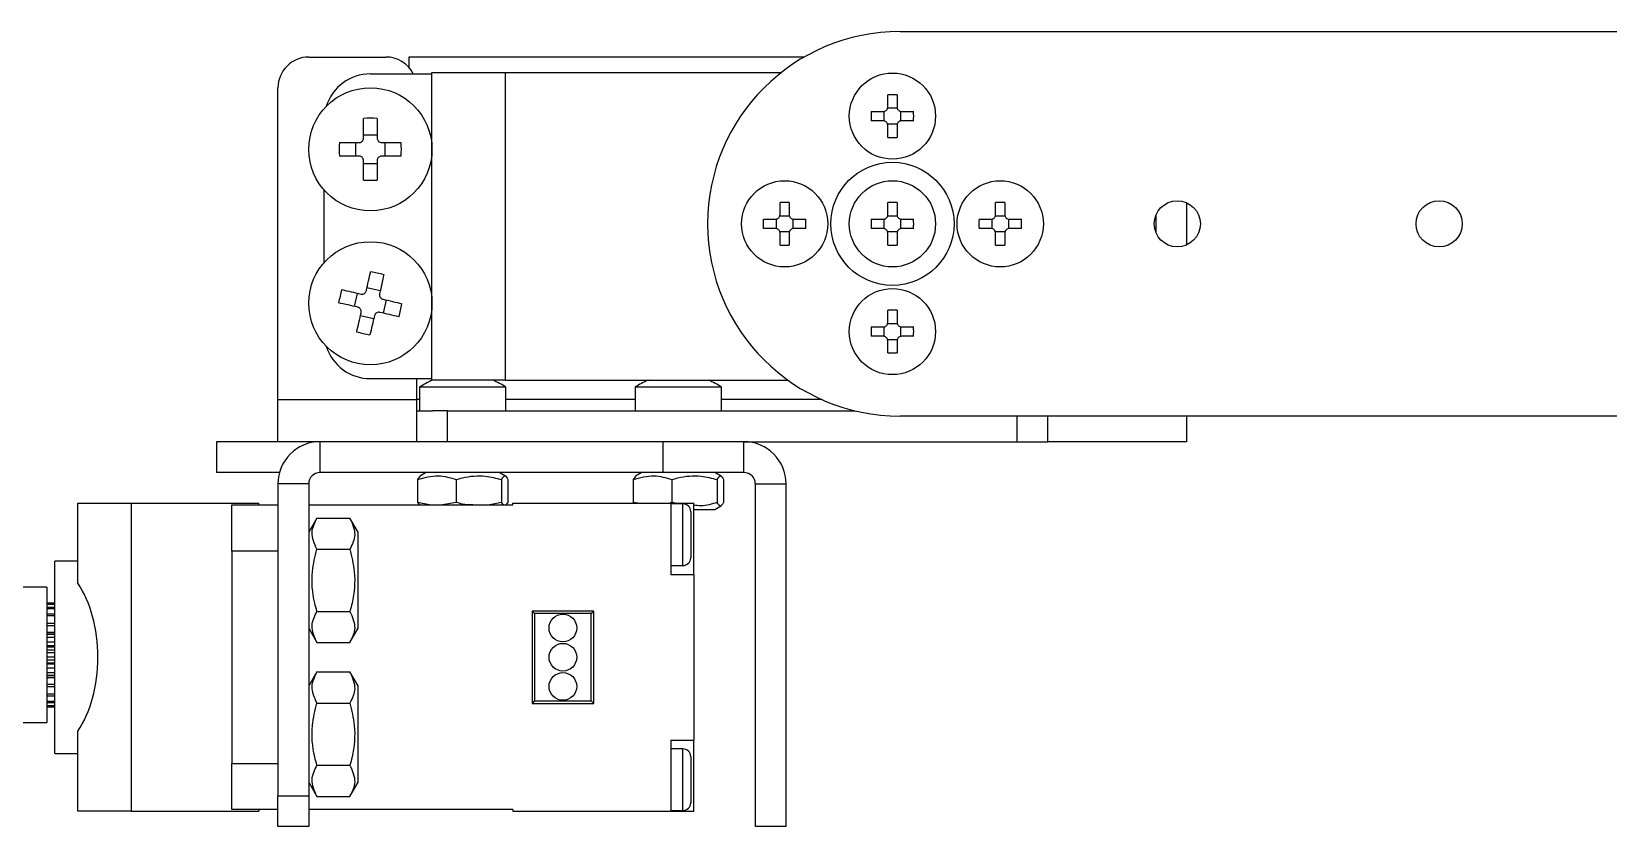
# Model space of a CAD drawing. Header units: millimetres. Extents: x 15 to 836, y 5 to 589.
# Drawn here: x 226.8 to 329.2, y 228.9 to 280.6 of the extents above; entities that cross this region are included whole.
import ezdxf

# ---------------------------------------------------------------- set-up
doc = ezdxf.new("R2010")
doc.units = ezdxf.units.MM

msp = doc.modelspace()

# ---------------------------------------------------------------- linework, layer by layer
at = {"color": 7, "linetype": 'Continuous', "lineweight": 25}
for p, q in [((283.2, 280.59), (331.96, 280.59)), ((244.8, 278.93), (249.8, 278.93)), ((251.3, 278.93), (251.3, 278.25)), ((276.98, 278.93), (251.3, 278.93)), ((248.8, 277.83), (252.8, 277.83)), ((252.8, 257.93), (252.8, 277.93)), ((252.8, 277.93), (257.56, 277.93)), ((257.56, 277.93), (257.56, 257.93)), ((257.56, 277.93), (275.49, 277.93)), ((242.8, 256.67), (242.8, 276.93)), ((282.39, 275.62), (283.01, 275.62)), ((282.4, 275.69), (282.4, 276.47)), ((283, 276.47), (283, 275.69)), ((248.36, 273.67), (248.36, 274.94)), ((249.24, 274.94), (249.24, 273.67)), ((281.32, 275.39), (282.1, 275.39)), ((282.1, 274.79), (281.32, 274.79)), ((282.17, 274.78), (282.17, 275.4)), ((283.01, 274.56), (282.39, 274.56)), ((282.4, 273.7), (282.4, 274.49)), ((283, 274.49), (283, 273.7)), ((283.23, 275.4), (283.23, 274.78)), ((283.3, 275.39), (284.08, 275.39)), ((284.08, 274.79), (283.3, 274.79)), ((248.36, 273.88), (249.24, 273.88)), ((246.79, 273.37), (248.06, 273.37)), ((248.06, 272.49), (246.79, 272.49)), ((247.85, 272.49), (247.85, 273.37)), ((249.54, 273.37), (250.8, 273.37)), ((250.8, 272.49), (249.54, 272.49)), ((249.74, 273.37), (249.74, 272.49)), ((248.36, 270.92), (248.36, 272.19)), ((249.24, 271.98), (248.36, 271.98)), ((249.24, 272.19), (249.24, 270.92)), ((245.8, 265.58), (245.8, 270.29)), ((275.4, 268.69), (275.4, 269.47)), ((276, 269.47), (276, 268.69)), ((282.4, 268.69), (282.4, 269.47)), ((283, 269.47), (283, 268.69)), ((289.4, 268.69), (289.4, 269.47)), ((290, 269.47), (290, 268.69)), ((301.8, 269.46), (301.8, 266.71)), ((274.32, 268.39), (275.1, 268.39)), ((275.17, 267.78), (275.17, 268.4)), ((275.39, 268.62), (276.01, 268.62)), ((276.23, 268.4), (276.23, 267.78)), ((276.3, 268.39), (277.08, 268.39)), ((281.32, 268.39), (282.1, 268.39)), ((282.17, 267.78), (282.17, 268.4)), ((282.39, 268.62), (283.01, 268.62)), ((283.23, 268.4), (283.23, 267.78)), ((283.3, 268.39), (284.08, 268.39)), ((288.32, 268.39), (289.1, 268.39)), ((289.17, 267.78), (289.17, 268.4)), ((289.39, 268.62), (290.01, 268.62)), ((290.23, 268.4), (290.23, 267.78)), ((290.3, 268.39), (291.08, 268.39)), ((299.8, 268.62), (299.8, 267.55)), ((275.1, 267.79), (274.32, 267.79)), ((276.01, 267.56), (275.39, 267.56)), ((275.4, 266.7), (275.4, 267.49)), ((276, 267.49), (276, 266.7)), ((277.08, 267.79), (276.3, 267.79)), ((282.1, 267.79), (281.32, 267.79)), ((283.01, 267.56), (282.39, 267.56)), ((282.4, 266.7), (282.4, 267.49)), ((283, 267.49), (283, 266.7)), ((284.08, 267.79), (283.3, 267.79)), ((289.1, 267.79), (288.32, 267.79)), ((290.01, 267.56), (289.39, 267.56)), ((289.4, 266.7), (289.4, 267.49)), ((290, 267.49), (290, 266.7)), ((291.08, 267.79), (290.3, 267.79)), ((247.77, 262.72), (247.97, 263.57)), ((248.58, 263.95), (249.44, 263.75)), ((249.82, 263.15), (249.62, 262.29)), ((282.4, 261.69), (282.4, 262.47)), ((283, 262.47), (283, 261.69)), ((249.01, 261.91), (248.15, 262.11)), ((281.32, 261.39), (282.1, 261.39)), ((282.17, 260.78), (282.17, 261.4)), ((282.39, 261.62), (283.01, 261.62)), ((283.23, 261.4), (283.23, 260.78)), ((283.3, 261.39), (284.08, 261.39)), ((282.1, 260.79), (281.32, 260.79)), ((283.01, 260.56), (282.39, 260.56)), ((282.4, 259.7), (282.4, 260.49)), ((283, 260.49), (283, 259.7)), ((284.08, 260.79), (283.3, 260.79)), ((248.8, 258.03), (252.8, 258.03)), ((251.8, 258.03), (251.8, 256.67)), ((252, 257.47), (252, 255.93)), ((257.6, 257.47), (252, 257.47)), ((257.56, 257.93), (252.8, 257.93)), ((257.56, 257.93), (275.91, 257.93)), ((257.6, 255.93), (257.6, 257.47)), ((266, 257.47), (266, 255.93)), ((271.6, 257.47), (266, 257.47)), ((271.6, 255.93), (271.6, 257.47)), ((242.8, 256.67), (251.8, 256.67)), ((242.8, 253.93), (242.8, 256.67)), ((251.8, 256.67), (251.8, 253.93)), ((251.8, 255.93), (252.84, 255.93)), ((253.8, 255.93), (252.84, 255.93)), ((253.8, 253.93), (253.8, 255.93)), ((253.8, 255.93), (280.28, 255.93)), ((331.96, 255.59), (283.2, 255.59)), ((290.8, 253.93), (290.8, 255.59)), ((292.8, 253.93), (292.8, 255.59)), ((301.8, 255.59), (301.8, 253.93)), ((238.8, 253.93), (238.8, 251.93)), ((245.53, 253.93), (238.8, 253.93)), ((267.8, 253.93), (245.53, 253.93)), ((245.53, 251.93), (245.53, 253.93)), ((267.8, 253.93), (267.8, 251.93)), ((273.06, 253.93), (267.8, 253.93)), ((273.06, 253.93), (290.8, 253.93)), ((273.06, 251.93), (273.06, 253.93)), ((290.8, 253.93), (292.8, 253.93)), ((301.8, 253.93), (292.8, 253.93)), ((242.9, 251.93), (238.8, 251.93)), ((267.8, 251.93), (245.53, 251.93)), ((252.42, 251.93), (252.01, 251.69)), ((257.58, 251.69), (257.17, 251.93)), ((266.42, 251.93), (266.01, 251.69)), ((273.06, 251.93), (267.8, 251.93)), ((271.58, 251.69), (271.17, 251.93)), ((244.8, 251.19), (242.8, 251.19)), ((242.8, 251.19), (242.8, 230.93)), ((244.8, 251.19), (244.8, 230.93)), ((252.02, 251.67), (251.86, 251.47)), ((251.86, 251.47), (251.86, 249.99)), ((254.38, 251.47), (254.38, 249.99)), ((257.32, 251.47), (257.32, 249.99)), ((257.73, 251.47), (257.73, 249.99)), ((266.02, 251.67), (265.86, 251.47)), ((265.86, 251.47), (265.86, 249.99)), ((268.38, 251.47), (268.38, 249.99)), ((271.32, 251.47), (271.32, 249.99)), ((271.73, 251.47), (271.73, 249.99)), ((273.8, 228.93), (273.8, 251.19)), ((273.8, 251.19), (275.8, 251.19)), ((275.8, 228.93), (275.8, 251.19)), ((229.8, 244.73), (229.8, 249.93)), ((229.8, 249.93), (233.26, 249.93)), ((233.26, 249.93), (233.26, 229.93)), ((233.26, 249.93), (241.55, 249.93)), ((241.55, 249.83), (241.55, 249.93)), ((251.86, 249.99), (252.02, 249.82)), ((252.64, 249.83), (251.86, 249.99)), ((254.38, 249.99), (253.49, 249.83)), ((257.32, 249.99), (256.56, 249.83)), ((257.44, 249.83), (257.32, 249.99)), ((257.73, 249.99), (257.57, 249.82)), ((258.05, 249.83), (258.05, 249.93)), ((258.05, 249.93), (268.3, 249.93)), ((266.16, 249.93), (265.86, 249.99)), ((268.38, 249.99), (268.27, 249.97)), ((268.3, 249.93), (268.3, 245.31)), ((268.3, 249.93), (269.8, 249.93)), ((269.1, 249.89), (268.3, 249.89)), ((268.61, 249.93), (268.38, 249.99)), ((269.8, 245.31), (269.8, 249.93)), ((239.8, 249.83), (242.8, 249.83)), ((239.8, 246.83), (239.8, 249.83)), ((244.8, 249.83), (258.05, 249.83)), ((245.33, 248.97), (244.8, 248.06)), ((245.33, 248.97), (247.47, 248.97)), ((248, 248.06), (247.47, 248.97)), ((269.6, 249.39), (269.6, 249.36)), ((269.6, 249.36), (269.6, 249.36)), ((269.6, 249.36), (269.6, 249.34)), ((269.6, 249.34), (269.6, 248.32)), ((269.8, 249.53), (271.17, 249.53)), ((271.17, 249.53), (271.59, 249.78)), ((248, 241.81), (248, 248.06)), ((269.6, 248.32), (269.6, 248.32)), ((269.6, 248.32), (269.6, 248.29)), ((269.6, 248.29), (269.6, 246.39)), ((242.8, 246.83), (239.8, 246.83)), ((239.8, 246.83), (239.8, 233.03)), ((245.33, 246.95), (247.47, 246.95)), ((229.8, 246.18), (228.3, 246.18)), ((228.3, 233.68), (228.3, 246.18)), ((268.3, 245.89), (269.1, 245.89)), ((268.3, 245.31), (269.8, 245.31)), ((269.8, 245.31), (269.8, 234.55)), ((227.8, 244.49), (225.8, 244.49)), ((227.8, 244.49), (227.8, 240.09)), ((227.8, 243.46), (228.3, 243.46)), ((227.8, 243.42), (228.3, 243.42)), ((227.8, 243.38), (228.3, 243.38)), ((227.8, 243.18), (228.3, 243.18)), ((227.8, 243.1), (228.3, 243.1)), ((227.8, 242.75), (228.3, 242.75)), ((245.33, 242.91), (247.47, 242.91)), ((259.45, 242.77), (259.3, 242.93)), ((259.3, 242.93), (259.3, 236.93)), ((263.3, 242.93), (259.3, 242.93)), ((259.45, 242.77), (259.45, 237.09)), ((263.14, 242.77), (259.45, 242.77)), ((263.14, 242.77), (263.3, 242.93)), ((263.14, 237.09), (263.14, 242.77)), ((263.3, 236.93), (263.3, 242.93)), ((227.8, 242.63), (228.3, 242.63)), ((227.8, 242.15), (228.3, 242.15)), ((227.8, 241.99), (228.3, 241.99)), ((244.8, 241.81), (245.33, 240.89)), ((247.47, 240.89), (248, 241.81)), ((227.8, 241.56), (228.3, 241.56)), ((228.3, 241.42), (227.8, 241.42)), ((227.8, 241.42), (228.3, 241.42)), ((227.8, 241.24), (228.3, 241.24)), ((227.8, 240.92), (228.3, 240.92)), ((228.3, 240.66), (227.8, 240.66)), ((245.33, 240.89), (247.47, 240.89)), ((227.8, 240.6), (228.3, 240.6)), ((227.8, 240.42), (228.3, 240.42)), ((227.8, 240.23), (228.3, 240.23)), ((227.8, 240.09), (227.8, 235.69)), ((227.8, 239.95), (228.3, 239.95)), ((227.8, 239.76), (228.3, 239.76)), ((227.8, 239.57), (228.3, 239.57)), ((227.8, 239.51), (228.3, 239.51)), ((227.8, 239.25), (228.3, 239.25)), ((227.8, 238.93), (228.3, 238.93)), ((227.8, 238.76), (228.3, 238.76)), ((227.8, 238.75), (228.3, 238.75)), ((227.8, 238.61), (228.3, 238.61)), ((245.33, 238.97), (244.8, 238.06)), ((245.33, 238.97), (247.47, 238.97)), ((248, 238.06), (247.47, 238.97)), ((227.8, 238.18), (228.3, 238.18)), ((227.8, 238.03), (228.3, 238.03)), ((248, 231.81), (248, 238.06)), ((227.8, 237.55), (228.3, 237.55)), ((227.8, 237.43), (228.3, 237.43)), ((227.8, 237.07), (228.3, 237.07)), ((227.8, 236.99), (228.3, 236.99)), ((227.8, 236.79), (228.3, 236.79)), ((227.8, 236.76), (228.3, 236.76)), ((227.8, 236.71), (228.3, 236.71)), ((245.33, 236.95), (247.47, 236.95)), ((259.45, 237.09), (259.3, 236.93)), ((259.3, 236.93), (263.3, 236.93)), ((259.45, 237.09), (263.14, 237.09)), ((263.14, 237.09), (263.3, 236.93)), ((225.8, 235.69), (227.8, 235.69)), ((229.8, 229.93), (229.8, 235.13)), ((268.3, 234.55), (269.8, 234.55)), ((268.3, 234.55), (268.3, 229.93)), ((269.8, 229.93), (269.8, 234.55)), ((228.3, 233.68), (229.8, 233.68)), ((269.1, 233.97), (268.3, 233.97)), ((239.8, 233.03), (242.8, 233.03)), ((239.8, 230.03), (239.8, 233.03)), ((245.33, 232.91), (247.47, 232.91)), ((269.6, 233.47), (269.6, 233.42)), ((269.6, 233.42), (269.6, 232.37)), ((244.8, 231.81), (245.33, 230.89)), ((247.47, 230.89), (248, 231.81)), ((269.6, 232.37), (269.6, 231.57)), ((269.6, 231.57), (269.6, 230.53)), ((242.8, 230.93), (244.8, 230.93)), ((242.8, 228.93), (242.8, 230.93)), ((244.8, 230.93), (244.8, 228.93)), ((245.33, 230.89), (247.47, 230.89)), ((269.6, 230.53), (269.6, 230.47)), ((233.26, 229.93), (229.8, 229.93)), ((233.26, 229.93), (241.55, 229.93)), ((242.8, 230.03), (239.8, 230.03)), ((241.55, 230.03), (241.55, 229.93)), ((258.05, 230.03), (244.8, 230.03)), ((258.05, 230.03), (258.05, 229.93)), ((258.05, 229.93), (268.3, 229.93)), ((268.3, 229.97), (269.1, 229.97)), ((268.3, 229.93), (269.8, 229.93)), ((244.8, 228.93), (242.8, 228.93)), ((275.8, 228.93), (273.8, 228.93))]:
    msp.add_line(p, q, dxfattribs=at)
at = {"color": 8, "linetype": 'Continuous', "lineweight": 25}
for p, q in [((252, 256.67), (251.8, 256.67)), ((266, 256.67), (257.6, 256.67)), ((278.11, 256.67), (271.6, 256.67)), ((269.1, 245.89), (269.1, 249.89)), ((269.1, 229.97), (269.1, 233.97))]:
    msp.add_line(p, q, dxfattribs=at)
at = {"color": 7, "linetype": 'Continuous', "lineweight": 25, "flags": 128}
for points in [[(248.54, 263.75), (248.57, 263.91), (248.61, 264.07), (248.64, 264.22), (248.68, 264.38), (248.72, 264.53), (248.75, 264.68), (248.79, 264.84), (248.82, 264.99)], [(249.68, 264.79), (249.64, 264.64), (249.61, 264.48), (249.57, 264.33), (249.54, 264.18), (249.5, 264.02), (249.47, 263.87), (249.43, 263.71), (249.39, 263.55)], [(246.94, 263.82), (247.09, 263.78), (247.24, 263.74), (247.4, 263.71), (247.55, 263.67), (247.71, 263.64), (247.86, 263.6), (248.02, 263.56), (248.18, 263.53)], [(249.62, 263.19), (249.77, 263.16), (249.93, 263.12), (250.09, 263.08), (250.24, 263.05), (250.39, 263.01), (250.55, 262.98), (250.7, 262.94), (250.85, 262.9)], [(247.98, 262.67), (247.82, 262.71), (247.66, 262.74), (247.51, 262.78), (247.35, 262.82), (247.2, 262.85), (247.04, 262.89), (246.89, 262.92), (246.74, 262.96)], [(247.91, 261.08), (247.95, 261.23), (247.98, 261.38), (248.02, 261.53), (248.05, 261.69), (248.09, 261.84), (248.13, 262), (248.16, 262.15), (248.2, 262.31)], [(250.65, 262.05), (250.5, 262.08), (250.35, 262.12), (250.2, 262.15), (250.04, 262.19), (249.89, 262.23), (249.73, 262.26), (249.57, 262.3), (249.42, 262.33)], [(249.06, 262.11), (249.02, 261.95), (248.98, 261.8), (248.95, 261.64), (248.91, 261.49), (248.88, 261.33), (248.84, 261.18), (248.8, 261.03), (248.77, 260.88)]]:
    msp.add_lwpolyline(points, dxfattribs=at)
at = {"color": 7, "linetype": 'Continuous', "lineweight": 25}
for centre, radius in [((282.7, 275.09), 2.8), ((248.8, 272.93), 4), ((282.7, 268.09), 4), ((275.7, 268.09), 2.8), ((282.7, 268.09), 2.8), ((289.7, 268.09), 2.8), ((301.2, 268.09), 1.5), ((318.2, 268.09), 1.5), ((248.8, 262.93), 4), ((282.7, 261.09), 2.8), ((261.3, 241.83), 0.9), ((261.3, 239.93), 0.9), ((261.3, 238.03), 0.9)]:
    msp.add_circle(centre, radius, dxfattribs=at)
for centre, radius, start, end in [((283.2, 268.09), 12.5, 90, 270), ((244.8, 276.93), 2, 90, 180), ((249.8, 276.93), 2, 26.7437, 90), ((248.8, 274.83), 3, 90, 162.7004), ((282.7, 266.76), 9.72, 88.2309, 91.7691), ((248.8, 262.26), 12.69, 88.0128, 91.9872), ((291.01, 275.09), 9.7, 178.2285, 181.7715), ((274.38, 275.09), 9.7, 358.2285, 1.7715), ((282.7, 283.42), 9.72, 268.2309, 271.7691), ((259.49, 272.93), 12.71, 178.0158, 181.9842), ((238.1, 272.93), 12.71, 358.0158, 1.9842), ((248.8, 283.64), 12.72, 268.0175, 271.9825), ((275.7, 259.76), 9.72, 88.2309, 91.7691), ((282.7, 259.76), 9.72, 88.2309, 91.7691), ((289.7, 259.76), 9.72, 88.2309, 91.7691), ((284.01, 268.09), 9.7, 178.2284, 181.7716), ((267.38, 268.09), 9.7, 358.2284, 1.7716), ((291.01, 268.09), 9.7, 178.2284, 181.7716), ((274.38, 268.09), 9.7, 358.2284, 1.7716), ((298, 268.09), 9.68, 178.2249, 181.7751), ((281.39, 268.09), 9.7, 358.2275, 1.7725), ((275.7, 276.39), 9.69, 268.2259, 271.7741), ((282.7, 276.39), 9.69, 268.2259, 271.7741), ((289.7, 276.39), 9.69, 268.2259, 271.7741), ((246.37, 252.52), 12.7, 74.909, 78.8794), ((259.2, 260.51), 12.7, 164.9088, 168.8796), ((238.39, 265.35), 12.7, 344.909, 348.8789), ((282.7, 252.76), 9.72, 88.2309, 91.7691), ((291.01, 261.09), 9.7, 178.2284, 181.7716), ((274.38, 261.09), 9.7, 358.2284, 1.7716), ((248.8, 261.03), 3, 197.2996, 270), ((251.22, 273.36), 12.72, 254.9115, 258.8766), ((282.7, 269.39), 9.69, 268.2259, 271.7741), ((254.8, 253.33), 5, 113.0739, 124.0558), ((254.8, 253.33), 5, 55.9442, 66.9261), ((268.8, 253.33), 5, 113.0739, 124.0558), ((268.8, 253.33), 5, 55.9442, 66.9261), ((245.53, 251.19), 2.74, 90, 180), ((273.06, 251.19), 2.74, 0, 90), ((245.53, 251.19), 0.737, 90, 180), ((273.06, 251.19), 0.737, 0, 90), ((269.1, 249.39), 0.5, 0, 90), ((269.1, 246.39), 0.5, 270, 0), ((269.1, 233.47), 0.5, 0, 90), ((269.1, 230.47), 0.5, 270, 0)]:
    msp.add_arc(centre, radius, start, end, dxfattribs=at)
msp.add_ellipse((227.49, 239.93), major_axis=(0, 6.25), ratio=0.57735, start_param=3.836091, end_param=5.588687, dxfattribs=at)
for points, knots in [([(282.1, 275.39), (282.13, 275.39), (282.2, 275.4), (282.29, 275.45), (282.35, 275.52), (282.39, 275.61), (282.4, 275.66), (282.4, 275.69)], [0, 0, 0, 0, 0.2135, 0.427077, 0.638951, 0.850119, 1, 1, 1, 1]), ([(283, 275.69), (283, 275.65), (283.01, 275.59), (283.06, 275.5), (283.13, 275.43), (283.22, 275.39), (283.27, 275.39), (283.3, 275.39)], [0, 0, 0, 0, 0.2134864, 0.4270483, 0.6389551, 0.8501075, 1, 1, 1, 1]), ([(282.4, 274.49), (282.39, 274.52), (282.39, 274.59), (282.34, 274.68), (282.26, 274.74), (282.18, 274.78), (282.12, 274.79), (282.1, 274.79)], [0, 0, 0, 0, 0.2134901, 0.4270558, 0.6389451, 0.8501012, 1, 1, 1, 1]), ([(283.3, 274.79), (283.26, 274.78), (283.2, 274.78), (283.11, 274.73), (283.04, 274.65), (283, 274.57), (283, 274.51), (283, 274.49)], [0, 0, 0, 0, 0.213501, 0.427079, 0.638978, 0.850118, 1, 1, 1, 1]), ([(248.06, 273.37), (248.09, 273.37), (248.16, 273.38), (248.25, 273.43), (248.31, 273.51), (248.35, 273.59), (248.35, 273.65), (248.36, 273.67)], [0, 0, 0, 0, 0.213615, 0.427292, 0.639472, 0.850947, 1, 1, 1, 1]), ([(249.24, 273.67), (249.24, 273.64), (249.25, 273.57), (249.3, 273.48), (249.37, 273.41), (249.46, 273.38), (249.51, 273.37), (249.54, 273.37)], [0, 0, 0, 0, 0.2136, 0.4273, 0.639457, 0.850962, 1, 1, 1, 1]), ([(248.36, 272.19), (248.35, 272.22), (248.35, 272.29), (248.3, 272.38), (248.22, 272.45), (248.14, 272.49), (248.08, 272.49), (248.06, 272.49)], [0, 0, 0, 0, 0.2135993, 0.4272906, 0.6394583, 0.8509622, 1, 1, 1, 1]), ([(249.54, 272.49), (249.5, 272.49), (249.44, 272.48), (249.35, 272.43), (249.28, 272.36), (249.24, 272.27), (249.24, 272.21), (249.24, 272.19)], [0, 0, 0, 0, 0.2136171, 0.427312, 0.6394702, 0.8509763, 1, 1, 1, 1]), ([(275.1, 268.39), (275.13, 268.39), (275.2, 268.4), (275.29, 268.45), (275.35, 268.52), (275.39, 268.61), (275.4, 268.66), (275.4, 268.69)], [0, 0, 0, 0, 0.2135042, 0.4270796, 0.6389531, 0.8501197, 1, 1, 1, 1]), ([(276, 268.69), (276, 268.65), (276.01, 268.59), (276.06, 268.5), (276.13, 268.43), (276.22, 268.39), (276.27, 268.39), (276.3, 268.39)], [0, 0, 0, 0, 0.213484, 0.427072, 0.638955, 0.850105, 1, 1, 1, 1]), ([(282.1, 268.39), (282.13, 268.39), (282.2, 268.4), (282.29, 268.45), (282.35, 268.52), (282.39, 268.61), (282.4, 268.66), (282.4, 268.69)], [0, 0, 0, 0, 0.2135042, 0.4270796, 0.6389531, 0.8501197, 1, 1, 1, 1]), ([(283, 268.69), (283, 268.65), (283.01, 268.59), (283.06, 268.5), (283.13, 268.43), (283.22, 268.39), (283.27, 268.39), (283.3, 268.39)], [0, 0, 0, 0, 0.213484, 0.427072, 0.638955, 0.850105, 1, 1, 1, 1]), ([(289.1, 268.39), (289.13, 268.39), (289.2, 268.4), (289.29, 268.45), (289.35, 268.52), (289.39, 268.61), (289.4, 268.66), (289.4, 268.69)], [0, 0, 0, 0, 0.2135042, 0.4270796, 0.6389531, 0.8501197, 1, 1, 1, 1]), ([(290, 268.69), (290, 268.65), (290.01, 268.59), (290.06, 268.5), (290.13, 268.43), (290.22, 268.39), (290.27, 268.39), (290.3, 268.39)], [0, 0, 0, 0, 0.213484, 0.427072, 0.638955, 0.850105, 1, 1, 1, 1]), ([(275.4, 267.49), (275.39, 267.52), (275.39, 267.59), (275.34, 267.68), (275.26, 267.74), (275.18, 267.78), (275.12, 267.79), (275.1, 267.79)], [0, 0, 0, 0, 0.2134901, 0.4270558, 0.6389451, 0.8501012, 1, 1, 1, 1]), ([(276.3, 267.79), (276.26, 267.78), (276.2, 267.78), (276.11, 267.73), (276.04, 267.65), (276, 267.57), (276, 267.51), (276, 267.49)], [0, 0, 0, 0, 0.213501, 0.427079, 0.638978, 0.850118, 1, 1, 1, 1]), ([(282.4, 267.49), (282.39, 267.52), (282.39, 267.59), (282.34, 267.68), (282.26, 267.74), (282.18, 267.78), (282.12, 267.79), (282.1, 267.79)], [0, 0, 0, 0, 0.2134901, 0.4270558, 0.6389451, 0.8501012, 1, 1, 1, 1]), ([(283.3, 267.79), (283.26, 267.78), (283.2, 267.78), (283.11, 267.73), (283.04, 267.65), (283, 267.57), (283, 267.51), (283, 267.49)], [0, 0, 0, 0, 0.213501, 0.427079, 0.638978, 0.850118, 1, 1, 1, 1]), ([(289.4, 267.49), (289.39, 267.52), (289.39, 267.59), (289.34, 267.68), (289.26, 267.74), (289.18, 267.78), (289.12, 267.79), (289.1, 267.79)], [0, 0, 0, 0, 0.2134901, 0.4270558, 0.6389451, 0.8501012, 1, 1, 1, 1]), ([(290.3, 267.79), (290.26, 267.78), (290.2, 267.78), (290.11, 267.73), (290.04, 267.65), (290, 267.57), (290, 267.51), (290, 267.49)], [0, 0, 0, 0, 0.213501, 0.427079, 0.638978, 0.850118, 1, 1, 1, 1]), ([(248.18, 263.53), (248.21, 263.52), (248.28, 263.51), (248.37, 263.54), (248.46, 263.6), (248.51, 263.68), (248.53, 263.73), (248.54, 263.75)], [0, 0, 0, 0, 0.21361, 0.4273, 0.639477, 0.850965, 1, 1, 1, 1]), ([(249.39, 263.55), (249.39, 263.52), (249.38, 263.45), (249.41, 263.35), (249.47, 263.27), (249.54, 263.22), (249.59, 263.2), (249.62, 263.19)], [0, 0, 0, 0, 0.213593, 0.427298, 0.639456, 0.85096, 1, 1, 1, 1]), ([(248.2, 262.31), (248.2, 262.34), (248.21, 262.41), (248.18, 262.51), (248.13, 262.59), (248.05, 262.65), (248, 262.66), (247.98, 262.67)], [0, 0, 0, 0, 0.213619, 0.427293, 0.639445, 0.850949, 1, 1, 1, 1]), ([(249.42, 262.33), (249.38, 262.34), (249.32, 262.35), (249.22, 262.32), (249.14, 262.26), (249.08, 262.19), (249.06, 262.13), (249.06, 262.11)], [0, 0, 0, 0, 0.213609, 0.427283, 0.639454, 0.850965, 1, 1, 1, 1]), ([(282.1, 261.39), (282.13, 261.39), (282.2, 261.4), (282.29, 261.45), (282.35, 261.52), (282.39, 261.61), (282.4, 261.66), (282.4, 261.69)], [0, 0, 0, 0, 0.2135042, 0.4270796, 0.6389531, 0.8501197, 1, 1, 1, 1]), ([(283, 261.69), (283, 261.65), (283.01, 261.59), (283.06, 261.5), (283.13, 261.43), (283.22, 261.39), (283.27, 261.39), (283.3, 261.39)], [0, 0, 0, 0, 0.213484, 0.427072, 0.638955, 0.850105, 1, 1, 1, 1]), ([(282.4, 260.49), (282.39, 260.52), (282.39, 260.59), (282.34, 260.68), (282.26, 260.74), (282.18, 260.78), (282.12, 260.79), (282.1, 260.79)], [0, 0, 0, 0, 0.213515, 0.427074, 0.638956, 0.850106, 1, 1, 1, 1]), ([(283.3, 260.79), (283.26, 260.78), (283.2, 260.78), (283.11, 260.73), (283.04, 260.65), (283, 260.57), (283, 260.51), (283, 260.49)], [0, 0, 0, 0, 0.2134946, 0.4270656, 0.6389583, 0.8500915, 1, 1, 1, 1]), ([(251.86, 251.47), (252.31, 251.6), (253.16, 251.84), (253.99, 251.59), (254.38, 251.47)], [0, 0, 0, 0, 0.5346929, 1, 1, 1, 1]), ([(254.38, 251.47), (254.51, 251.51), (255.12, 251.69), (256.14, 251.78), (256.97, 251.56), (257.32, 251.47)], [0, 0, 0, 0, 0.13644, 0.63974, 1, 1, 1, 1]), ([(257.32, 251.47), (257.39, 251.6), (257.53, 251.84), (257.67, 251.59), (257.73, 251.47)], [0, 0, 0, 0, 0.5346911, 1, 1, 1, 1]), ([(265.86, 251.47), (266.31, 251.6), (267.16, 251.84), (267.99, 251.59), (268.38, 251.47)], [0, 0, 0, 0, 0.534692, 1, 1, 1, 1]), ([(268.38, 251.47), (268.51, 251.51), (269.12, 251.69), (270.14, 251.78), (270.97, 251.56), (271.32, 251.47)], [0, 0, 0, 0, 0.13644, 0.63974, 1, 1, 1, 1]), ([(271.32, 251.47), (271.39, 251.6), (271.53, 251.84), (271.67, 251.59), (271.73, 251.47)], [0, 0, 0, 0, 0.534691, 1, 1, 1, 1]), ([(255.46, 249.83), (255.23, 249.83), (254.86, 249.84), (254.51, 249.95), (254.38, 249.99)], [0, 0, 0, 0, 0.6282299, 1, 1, 1, 1]), ([(271.32, 249.99), (270.97, 249.88), (270.47, 249.72), (269.95, 249.79), (269.8, 249.81)], [0, 0, 0, 0, 0.694155, 1, 1, 1, 1]), ([(271.73, 249.99), (271.66, 249.87), (271.52, 249.63), (271.38, 249.88), (271.32, 249.99)], [0, 0, 0, 0, 0.5346911, 1, 1, 1, 1]), ([(245.33, 246.95), (245.16, 247.31), (244.86, 247.99), (245.18, 248.66), (245.33, 248.97)], [0, 0, 0, 0, 0.534703, 1, 1, 1, 1]), ([(247.47, 248.97), (247.63, 248.61), (247.94, 247.94), (247.62, 247.26), (247.47, 246.95)], [0, 0, 0, 0, 0.534703, 1, 1, 1, 1]), ([(245.33, 242.91), (245.28, 243.09), (245.05, 243.93), (244.92, 245.32), (245.21, 246.47), (245.33, 246.95)], [0, 0, 0, 0, 0.134829, 0.638456, 1, 1, 1, 1]), ([(247.47, 246.95), (247.58, 246.47), (247.87, 245.32), (247.74, 243.93), (247.52, 243.09), (247.47, 242.91)], [0, 0, 0, 0, 0.361544, 0.865171, 1, 1, 1, 1]), ([(245.33, 240.89), (245.16, 241.25), (244.86, 241.93), (245.18, 242.6), (245.33, 242.91)], [0, 0, 0, 0, 0.534702, 1, 1, 1, 1]), ([(247.47, 242.91), (247.63, 242.55), (247.94, 241.87), (247.62, 241.2), (247.47, 240.89)], [0, 0, 0, 0, 0.534704, 1, 1, 1, 1]), ([(245.33, 236.95), (245.16, 237.31), (244.86, 237.99), (245.18, 238.66), (245.33, 238.97)], [0, 0, 0, 0, 0.534704, 1, 1, 1, 1]), ([(247.47, 238.97), (247.63, 238.61), (247.94, 237.94), (247.62, 237.26), (247.47, 236.95)], [0, 0, 0, 0, 0.534702, 1, 1, 1, 1]), ([(245.33, 232.91), (245.28, 233.09), (245.05, 233.93), (244.92, 235.32), (245.21, 236.47), (245.33, 236.95)], [0, 0, 0, 0, 0.134829, 0.638456, 1, 1, 1, 1]), ([(247.47, 236.95), (247.58, 236.47), (247.87, 235.32), (247.74, 233.93), (247.52, 233.09), (247.47, 232.91)], [0, 0, 0, 0, 0.361544, 0.865171, 1, 1, 1, 1]), ([(245.33, 230.89), (245.16, 231.25), (244.86, 231.93), (245.18, 232.6), (245.33, 232.91)], [0, 0, 0, 0, 0.534704, 1, 1, 1, 1]), ([(247.47, 232.91), (247.63, 232.55), (247.94, 231.87), (247.62, 231.2), (247.47, 230.89)], [0, 0, 0, 0, 0.534702, 1, 1, 1, 1])]:
    msp.add_open_spline(points, degree=3, knots=knots, dxfattribs=at)

doc.saveas('drawing.dxf')
